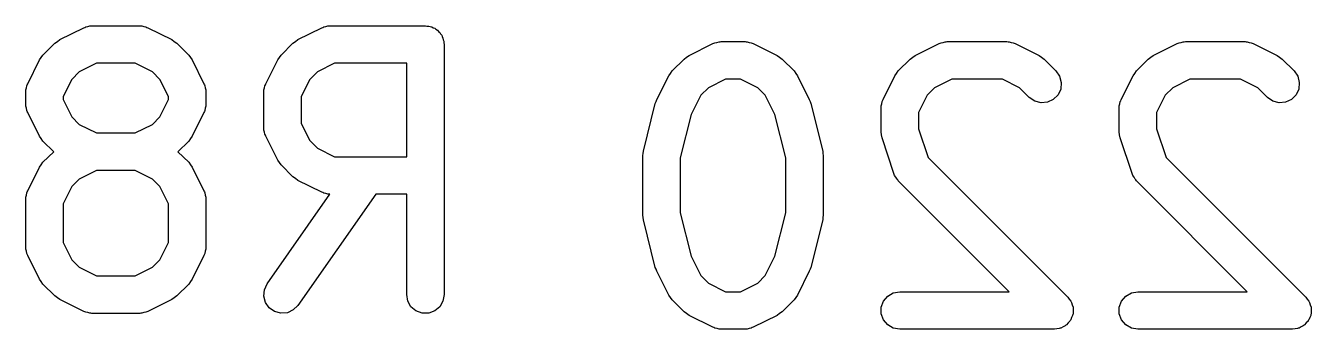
# Model space of a CAD drawing. Extents: x 84 to 155, y -171 to -35.
# Drawn here: x 127.22 to 132.36, y -92.09 to -90.88 of the extents above; entities that cross this region are included whole.
import ezdxf

# ---------------------------------------------------------------- set-up
doc = ezdxf.new("R2010")
doc.units = 0
doc.header["$MEASUREMENT"] = 0
doc.layers.add('BLACK', color=7, linetype='CONTINUOUS')

msp = doc.modelspace()

# ---------------------------------------------------------------- linework, layer by layer
at = {"layer": 'BLACK', "linetype": 'CONTINUOUS'}
for p, q in [((127.355, -90.9364), (127.451, -90.8888)), ((127.451, -90.8888), (127.455, -90.8876)), ((127.455, -90.8876), (127.459, -90.8854)), ((127.459, -90.8854), (127.467, -90.8839)), ((127.467, -90.8839), (127.476, -90.8814)), ((127.476, -90.8814), (127.48, -90.8816)), ((127.48, -90.8816), (127.484, -90.8809)), ((127.484, -90.8809), (127.675, -90.8809)), ((127.675, -90.8809), (127.679, -90.8816)), ((127.679, -90.8816), (127.683, -90.8814)), ((127.683, -90.8814), (127.692, -90.8839)), ((127.692, -90.8839), (127.7, -90.8854)), ((127.7, -90.8854), (127.704, -90.8876)), ((127.704, -90.8876), (127.708, -90.8888)), ((127.708, -90.8888), (127.804, -90.9364)), ((128.308, -90.9364), (128.403, -90.8888)), ((128.403, -90.8888), (128.407, -90.8876)), ((128.407, -90.8876), (128.411, -90.8854)), ((128.411, -90.8854), (128.42, -90.8839)), ((128.42, -90.8839), (128.428, -90.8814)), ((128.428, -90.8814), (128.432, -90.8816)), ((128.432, -90.8816), (128.437, -90.8809)), ((128.437, -90.8809), (128.818, -90.8809)), ((128.818, -90.8809), (128.824, -90.882)), ((128.824, -90.882), (128.831, -90.882)), ((128.831, -90.882), (128.837, -90.8843)), ((128.837, -90.8843), (128.843, -90.8854)), ((128.843, -90.8854), (128.849, -90.8887)), ((128.849, -90.8887), (128.855, -90.8909)), ((128.855, -90.8909), (128.86, -90.8951)), ((128.86, -90.8951), (128.866, -90.8984)), ((128.866, -90.8984), (128.87, -90.9035)), ((128.87, -90.9035), (128.875, -90.9077)), ((128.875, -90.9077), (128.878, -90.9134)), ((127.288, -90.9981), (127.336, -90.9505)), ((127.336, -90.9505), (127.346, -90.9436)), ((127.346, -90.9436), (127.355, -90.9364)), ((127.804, -90.9364), (127.813, -90.9436)), ((127.813, -90.9436), (127.823, -90.9505)), ((127.823, -90.9505), (127.871, -90.9981)), ((128.241, -90.9981), (128.288, -90.9505)), ((128.288, -90.9505), (128.298, -90.9436)), ((128.298, -90.9436), (128.308, -90.9364)), ((128.878, -90.9134), (128.883, -90.9184)), ((128.883, -90.9184), (128.885, -90.9245)), ((128.885, -90.9245), (128.888, -90.9302)), ((128.888, -90.9302), (128.889, -90.9367)), ((128.889, -90.9367), (128.891, -90.9429)), ((128.891, -90.9429), (128.891, -90.9494)), ((128.891, -90.9494), (128.893, -90.9559)), ((128.893, -90.9559), (128.893, -91.9559)), ((129.872, -90.9999), (129.967, -90.9523)), ((129.967, -90.9523), (129.971, -90.9511)), ((129.971, -90.9511), (129.975, -90.9489)), ((129.975, -90.9489), (129.983, -90.9474)), ((129.983, -90.9474), (129.992, -90.9449)), ((129.992, -90.9449), (129.996, -90.9451)), ((129.996, -90.9451), (130, -90.9444)), ((130, -90.9444), (130.096, -90.9444)), ((130.096, -90.9444), (130.1, -90.9451)), ((130.1, -90.9451), (130.104, -90.9449)), ((130.104, -90.9449), (130.113, -90.9474)), ((130.113, -90.9474), (130.121, -90.9489)), ((130.121, -90.9489), (130.125, -90.9511)), ((130.125, -90.9511), (130.129, -90.9523)), ((130.129, -90.9523), (130.225, -90.9999)), ((130.776, -90.9999), (130.872, -90.9523)), ((130.872, -90.9523), (130.876, -90.9511)), ((130.876, -90.9511), (130.88, -90.9489)), ((130.88, -90.9489), (130.888, -90.9474)), ((130.888, -90.9474), (130.897, -90.9449)), ((130.897, -90.9449), (130.901, -90.9451)), ((130.901, -90.9451), (130.905, -90.9444)), ((130.905, -90.9444), (131.143, -90.9444)), ((131.143, -90.9444), (131.148, -90.9451)), ((131.148, -90.9451), (131.152, -90.9449)), ((131.152, -90.9449), (131.16, -90.9474)), ((131.16, -90.9474), (131.169, -90.9489)), ((131.169, -90.9489), (131.173, -90.9511)), ((131.173, -90.9511), (131.177, -90.9523)), ((131.177, -90.9523), (131.272, -90.9999)), ((131.729, -90.9999), (131.824, -90.9523)), ((131.824, -90.9523), (131.828, -90.9511)), ((131.828, -90.9511), (131.832, -90.9489)), ((131.832, -90.9489), (131.841, -90.9474)), ((131.841, -90.9474), (131.849, -90.9449)), ((131.849, -90.9449), (131.853, -90.9451)), ((131.853, -90.9451), (131.858, -90.9444)), ((131.858, -90.9444), (132.096, -90.9444)), ((132.096, -90.9444), (132.1, -90.9451)), ((132.1, -90.9451), (132.104, -90.9449)), ((132.104, -90.9449), (132.113, -90.9474)), ((132.113, -90.9474), (132.121, -90.9489)), ((132.121, -90.9489), (132.125, -90.9511)), ((132.125, -90.9511), (132.129, -90.9523)), ((132.129, -90.9523), (132.225, -90.9999)), ((127.274, -91.0176), (127.281, -91.0079)), ((127.281, -91.0079), (127.288, -90.9981)), ((127.871, -90.9981), (127.878, -91.0079)), ((127.878, -91.0079), (127.885, -91.0176)), ((128.227, -91.0176), (128.234, -91.0079)), ((128.234, -91.0079), (128.241, -90.9981)), ((129.852, -91.014), (129.862, -91.0071)), ((129.862, -91.0071), (129.872, -90.9999)), ((130.225, -90.9999), (130.234, -91.0071)), ((130.234, -91.0071), (130.244, -91.014)), ((130.757, -91.014), (130.767, -91.0071)), ((130.767, -91.0071), (130.776, -90.9999)), ((131.272, -90.9999), (131.282, -91.0071)), ((131.282, -91.0071), (131.292, -91.014)), ((131.709, -91.014), (131.719, -91.0071)), ((131.719, -91.0071), (131.729, -90.9999)), ((132.225, -90.9999), (132.234, -91.0071)), ((132.234, -91.0071), (132.244, -91.014)), ((127.227, -91.1128), (127.274, -91.0176)), ((127.502, -91.0309), (127.433, -91.0651)), ((127.657, -91.0309), (127.502, -91.0309)), ((127.726, -91.0651), (127.657, -91.0309)), ((127.885, -91.0176), (127.932, -91.1128)), ((128.179, -91.1128), (128.227, -91.0176)), ((128.454, -91.0309), (128.386, -91.0651)), ((128.743, -91.0309), (128.454, -91.0309)), ((128.743, -91.4047), (128.743, -91.0309)), ((129.798, -91.0714), (129.805, -91.0616)), ((129.805, -91.0616), (129.852, -91.014)), ((130.244, -91.014), (130.292, -91.0616)), ((130.292, -91.0616), (130.299, -91.0714)), ((130.702, -91.0714), (130.709, -91.0616)), ((130.709, -91.0616), (130.757, -91.014)), ((131.292, -91.014), (131.339, -91.0616)), ((131.339, -91.0616), (131.354, -91.0829)), ((131.655, -91.0714), (131.662, -91.0616)), ((131.662, -91.0616), (131.709, -91.014)), ((132.244, -91.014), (132.292, -91.0616)), ((132.292, -91.0616), (132.307, -91.0829)), ((127.225, -91.117), (127.227, -91.1128)), ((127.403, -91.0955), (127.369, -91.1641)), ((127.433, -91.0651), (127.403, -91.0955)), ((127.756, -91.0955), (127.726, -91.0651)), ((127.79, -91.1641), (127.756, -91.0955)), ((127.932, -91.1128), (127.934, -91.117)), ((128.178, -91.117), (128.179, -91.1128)), ((128.355, -91.0955), (128.321, -91.1641)), ((128.386, -91.0651), (128.355, -91.0955)), ((129.743, -91.1763), (129.791, -91.0811)), ((129.791, -91.0811), (129.798, -91.0714)), ((130.018, -91.0944), (129.95, -91.1286)), ((130.078, -91.0944), (130.018, -91.0944)), ((130.147, -91.1286), (130.078, -91.0944)), ((130.299, -91.0714), (130.306, -91.0811)), ((130.306, -91.0811), (130.353, -91.1763)), ((130.648, -91.1763), (130.695, -91.0811)), ((130.695, -91.0811), (130.702, -91.0714)), ((130.923, -91.0944), (130.854, -91.1286)), ((131.126, -91.0944), (130.923, -91.0944)), ((131.194, -91.1286), (131.126, -91.0944)), ((131.354, -91.0829), (131.361, -91.1081)), ((131.361, -91.1081), (131.359, -91.134)), ((131.6, -91.1763), (131.648, -91.0811)), ((131.648, -91.0811), (131.655, -91.0714)), ((131.875, -91.0944), (131.807, -91.1286)), ((132.078, -91.0944), (131.875, -91.0944)), ((132.147, -91.1286), (132.078, -91.0944)), ((132.307, -91.0829), (132.313, -91.1081)), ((132.313, -91.1081), (132.311, -91.134)), ((127.219, -91.1378), (127.222, -91.1294)), ((127.22, -91.1421), (127.219, -91.1378)), ((127.219, -91.1464), (127.22, -91.1421)), ((127.219, -91.194), (127.219, -91.1464)), ((127.222, -91.1294), (127.223, -91.1207)), ((127.223, -91.1207), (127.225, -91.117)), ((127.369, -91.1641), (127.369, -91.1763)), ((127.79, -91.1763), (127.79, -91.1641)), ((127.934, -91.117), (127.936, -91.1207)), ((127.936, -91.1207), (127.937, -91.1294)), ((127.937, -91.1294), (127.94, -91.1378)), ((127.94, -91.1378), (127.939, -91.1421)), ((127.939, -91.1421), (127.94, -91.1464)), ((127.94, -91.1464), (127.94, -91.194)), ((128.171, -91.1464), (128.172, -91.1421)), ((128.171, -91.2892), (128.171, -91.1464)), ((128.172, -91.1378), (128.174, -91.1294)), ((128.172, -91.1421), (128.172, -91.1378)), ((128.174, -91.1294), (128.176, -91.1207)), ((128.176, -91.1207), (128.178, -91.117)), ((128.321, -91.1641), (128.321, -91.2715)), ((129.919, -91.159), (129.881, -91.236)), ((129.95, -91.1286), (129.919, -91.159)), ((130.177, -91.159), (130.147, -91.1286)), ((130.215, -91.236), (130.177, -91.159)), ((130.824, -91.159), (130.79, -91.2276)), ((130.854, -91.1286), (130.824, -91.159)), ((131.233, -91.1677), (131.194, -91.1286)), ((131.348, -91.1576), (131.329, -91.1761)), ((131.359, -91.134), (131.348, -91.1576)), ((131.776, -91.159), (131.742, -91.2276)), ((131.807, -91.1286), (131.776, -91.159)), ((132.186, -91.1677), (132.147, -91.1286)), ((132.3, -91.1576), (132.282, -91.1761)), ((132.311, -91.134), (132.3, -91.1576)), ((127.22, -91.1982), (127.219, -91.194)), ((127.219, -91.2026), (127.22, -91.1982)), ((127.222, -91.211), (127.219, -91.2026)), ((127.223, -91.2196), (127.222, -91.211)), ((127.369, -91.1763), (127.403, -91.2448)), ((127.756, -91.2448), (127.79, -91.1763)), ((127.937, -91.211), (127.936, -91.2196)), ((127.94, -91.2026), (127.937, -91.211)), ((127.94, -91.194), (127.939, -91.1982)), ((127.939, -91.1982), (127.94, -91.2026)), ((129.69, -91.3821), (129.737, -91.1917)), ((129.737, -91.1917), (129.741, -91.1842)), ((129.741, -91.1842), (129.743, -91.1763)), ((130.353, -91.1763), (130.356, -91.1842)), ((130.356, -91.1842), (130.359, -91.1917)), ((130.359, -91.1917), (130.407, -91.3821)), ((130.64, -91.2013), (130.643, -91.1929)), ((130.641, -91.2056), (130.64, -91.2013)), ((130.64, -91.2099), (130.641, -91.2056)), ((130.64, -91.3051), (130.64, -91.2099)), ((130.643, -91.1929), (130.644, -91.1842)), ((130.644, -91.1842), (130.646, -91.1805)), ((130.646, -91.1805), (130.648, -91.1763)), ((131.255, -91.1826), (131.233, -91.1677)), ((131.28, -91.1893), (131.255, -91.1826)), ((131.306, -91.1871), (131.28, -91.1893)), ((131.329, -91.1761), (131.306, -91.1871)), ((131.592, -91.2099), (131.593, -91.2056)), ((131.592, -91.3051), (131.592, -91.2099)), ((131.593, -91.2013), (131.595, -91.1929)), ((131.593, -91.2056), (131.593, -91.2013)), ((131.595, -91.1929), (131.597, -91.1842)), ((131.597, -91.1842), (131.599, -91.1805)), ((131.599, -91.1805), (131.6, -91.1763)), ((132.207, -91.1826), (132.186, -91.1677)), ((132.232, -91.1893), (132.207, -91.1826)), ((132.258, -91.1871), (132.232, -91.1893)), ((132.282, -91.1761), (132.258, -91.1871)), ((127.225, -91.2234), (127.223, -91.2196)), ((127.227, -91.2275), (127.225, -91.2234)), ((127.274, -91.3228), (127.227, -91.2275)), ((127.403, -91.2448), (127.433, -91.2752)), ((127.726, -91.2752), (127.756, -91.2448)), ((127.932, -91.2275), (127.885, -91.3228)), ((127.934, -91.2234), (127.932, -91.2275)), ((127.936, -91.2196), (127.934, -91.2234)), ((129.881, -91.236), (129.837, -91.4096)), ((130.259, -91.4096), (130.215, -91.236)), ((130.79, -91.2276), (130.79, -91.2929)), ((131.742, -91.2276), (131.742, -91.2929)), ((127.433, -91.2752), (127.502, -91.3095)), ((127.502, -91.3095), (127.657, -91.3095)), ((127.657, -91.3095), (127.726, -91.2752)), ((128.172, -91.2935), (128.171, -91.2892)), ((128.172, -91.2978), (128.172, -91.2935)), ((128.174, -91.3062), (128.172, -91.2978)), ((128.176, -91.3149), (128.174, -91.3062)), ((128.178, -91.3186), (128.176, -91.3149)), ((128.179, -91.3228), (128.178, -91.3186)), ((128.321, -91.2715), (128.355, -91.34)), ((130.642, -91.3169), (130.64, -91.3051)), ((130.644, -91.3288), (130.642, -91.3169)), ((130.79, -91.2929), (130.828, -91.4074)), ((131.594, -91.3169), (131.592, -91.3051)), ((131.596, -91.3288), (131.594, -91.3169)), ((131.742, -91.2929), (131.78, -91.4074)), ((127.281, -91.3324), (127.274, -91.3228)), ((127.288, -91.3422), (127.281, -91.3324)), ((127.331, -91.3845), (127.288, -91.3422)), ((127.871, -91.3422), (127.828, -91.3845)), ((127.878, -91.3324), (127.871, -91.3422)), ((127.885, -91.3228), (127.878, -91.3324)), ((128.227, -91.418), (128.179, -91.3228)), ((128.355, -91.34), (128.386, -91.3704)), ((128.386, -91.3704), (128.454, -91.4047)), ((130.691, -91.4717), (130.644, -91.3288)), ((131.644, -91.4717), (131.596, -91.3288)), ((127.288, -91.4267), (127.331, -91.3845)), ((127.828, -91.3845), (127.871, -91.4267)), ((128.234, -91.4277), (128.227, -91.418)), ((128.454, -91.4047), (128.743, -91.4047)), ((129.687, -91.4003), (129.689, -91.3913)), ((129.687, -91.6384), (129.687, -91.4003)), ((129.689, -91.3913), (129.69, -91.3821)), ((129.837, -91.4096), (129.837, -91.6292)), ((130.259, -91.6292), (130.259, -91.4096)), ((130.407, -91.3821), (130.407, -91.3913)), ((130.407, -91.3913), (130.409, -91.4003)), ((130.409, -91.4003), (130.409, -91.6384)), ((130.828, -91.4074), (131.387, -91.9663)), ((131.78, -91.4074), (132.339, -91.9663)), ((127.227, -91.5414), (127.274, -91.4461)), ((127.274, -91.4461), (127.281, -91.4365)), ((127.281, -91.4365), (127.288, -91.4267)), ((127.502, -91.4595), (127.433, -91.4937)), ((127.657, -91.4595), (127.502, -91.4595)), ((127.726, -91.4937), (127.657, -91.4595)), ((127.871, -91.4267), (127.878, -91.4365)), ((127.878, -91.4365), (127.885, -91.4461)), ((127.885, -91.4461), (127.932, -91.5414)), ((128.241, -91.4375), (128.234, -91.4277)), ((128.288, -91.4851), (128.241, -91.4375)), ((130.693, -91.4755), (130.691, -91.4717)), ((130.694, -91.4796), (130.693, -91.4755)), ((131.646, -91.4755), (131.644, -91.4717)), ((131.647, -91.4796), (131.646, -91.4755)), ((127.403, -91.5241), (127.369, -91.5926)), ((127.433, -91.4937), (127.403, -91.5241)), ((127.756, -91.5241), (127.726, -91.4937)), ((127.79, -91.5926), (127.756, -91.5241)), ((128.298, -91.492), (128.288, -91.4851)), ((128.308, -91.4992), (128.298, -91.492)), ((128.403, -91.5468), (128.308, -91.4992)), ((130.699, -91.4868), (130.694, -91.4796)), ((130.704, -91.4946), (130.699, -91.4868)), ((130.707, -91.4974), (130.704, -91.4946)), ((130.709, -91.501), (130.707, -91.4974)), ((131.153, -91.9444), (130.709, -91.501)), ((131.652, -91.4868), (131.647, -91.4796)), ((131.656, -91.4946), (131.652, -91.4868)), ((131.659, -91.4974), (131.656, -91.4946)), ((131.662, -91.501), (131.659, -91.4974)), ((132.105, -91.9444), (131.662, -91.501)), ((127.219, -91.5664), (127.222, -91.5579)), ((127.22, -91.5707), (127.219, -91.5664)), ((127.219, -91.5749), (127.22, -91.5707)), ((127.219, -91.7654), (127.219, -91.5749)), ((127.222, -91.5579), (127.223, -91.5493)), ((127.223, -91.5493), (127.225, -91.5455)), ((127.225, -91.5455), (127.227, -91.5414)), ((127.932, -91.5414), (127.934, -91.5455)), ((127.934, -91.5455), (127.936, -91.5493)), ((127.936, -91.5493), (127.937, -91.5579)), ((127.937, -91.5579), (127.94, -91.5664)), ((127.94, -91.5664), (127.939, -91.5707)), ((127.939, -91.5707), (127.94, -91.5749)), ((127.94, -91.5749), (127.94, -91.7654)), ((128.185, -91.9129), (128.436, -91.5545)), ((128.619, -91.5547), (128.308, -91.9989)), ((128.407, -91.548), (128.403, -91.5468)), ((128.411, -91.5502), (128.407, -91.548)), ((128.42, -91.5517), (128.411, -91.5502)), ((128.428, -91.5542), (128.42, -91.5517)), ((128.432, -91.5539), (128.428, -91.5542)), ((128.436, -91.5545), (128.432, -91.5539)), ((128.743, -91.5547), (128.619, -91.5547)), ((128.743, -91.9559), (128.743, -91.5547)), ((127.369, -91.5926), (127.369, -91.7477)), ((127.79, -91.7477), (127.79, -91.5926)), ((129.837, -91.6292), (129.881, -91.8027)), ((130.215, -91.8027), (130.259, -91.6292)), ((129.689, -91.6475), (129.687, -91.6384)), ((129.69, -91.6566), (129.689, -91.6475)), ((129.737, -91.8471), (129.69, -91.6566)), ((130.407, -91.6566), (130.359, -91.8471)), ((130.409, -91.6384), (130.407, -91.6475)), ((130.407, -91.6475), (130.407, -91.6566)), ((127.22, -91.7697), (127.219, -91.7654)), ((127.219, -91.774), (127.22, -91.7697)), ((127.222, -91.7824), (127.219, -91.774)), ((127.223, -91.7911), (127.222, -91.7824)), ((127.369, -91.7477), (127.403, -91.8162)), ((127.756, -91.8162), (127.79, -91.7477)), ((127.937, -91.7824), (127.936, -91.7911)), ((127.94, -91.774), (127.937, -91.7824)), ((127.94, -91.7654), (127.939, -91.7697)), ((127.939, -91.7697), (127.94, -91.774)), ((127.225, -91.7948), (127.223, -91.7911)), ((127.227, -91.7989), (127.225, -91.7948)), ((127.274, -91.8942), (127.227, -91.7989)), ((127.403, -91.8162), (127.433, -91.8466)), ((127.726, -91.8466), (127.756, -91.8162)), ((127.932, -91.7989), (127.885, -91.8942)), ((127.934, -91.7948), (127.932, -91.7989)), ((127.936, -91.7911), (127.934, -91.7948)), ((129.881, -91.8027), (129.919, -91.8797)), ((130.177, -91.8797), (130.215, -91.8027)), ((127.433, -91.8466), (127.502, -91.8809)), ((127.502, -91.8809), (127.657, -91.8809)), ((127.657, -91.8809), (127.726, -91.8466)), ((129.741, -91.8546), (129.737, -91.8471)), ((129.743, -91.8624), (129.741, -91.8546)), ((129.791, -91.9577), (129.743, -91.8624)), ((129.919, -91.8797), (129.95, -91.9101)), ((130.147, -91.9101), (130.177, -91.8797)), ((130.353, -91.8624), (130.306, -91.9577)), ((130.356, -91.8546), (130.353, -91.8624)), ((130.359, -91.8471), (130.356, -91.8546)), ((127.281, -91.9038), (127.274, -91.8942)), ((127.288, -91.9137), (127.281, -91.9038)), ((127.336, -91.9613), (127.288, -91.9137)), ((127.871, -91.9137), (127.823, -91.9613)), ((127.878, -91.9038), (127.871, -91.9137)), ((127.885, -91.8942), (127.878, -91.9038)), ((128.171, -91.9624), (128.174, -91.9365)), ((128.174, -91.9365), (128.185, -91.9129)), ((129.95, -91.9101), (130.018, -91.9444)), ((130.078, -91.9444), (130.147, -91.9101)), ((127.346, -91.9682), (127.336, -91.9613)), ((127.355, -91.9753), (127.346, -91.9682)), ((127.451, -92.023), (127.355, -91.9753)), ((127.804, -91.9753), (127.708, -92.023)), ((127.813, -91.9682), (127.804, -91.9753)), ((127.823, -91.9613), (127.813, -91.9682)), ((128.178, -91.9876), (128.171, -91.9624)), ((128.193, -92.0089), (128.178, -91.9876)), ((128.747, -91.9815), (128.743, -91.9559)), ((128.76, -92.0041), (128.747, -91.9815)), ((128.888, -91.9815), (128.875, -92.0041)), ((128.893, -91.9559), (128.888, -91.9815)), ((129.798, -91.9673), (129.791, -91.9577)), ((129.805, -91.9772), (129.798, -91.9673)), ((129.852, -92.0248), (129.805, -91.9772)), ((130.018, -91.9444), (130.078, -91.9444)), ((130.292, -91.9772), (130.244, -92.0248)), ((130.299, -91.9673), (130.292, -91.9772)), ((130.306, -91.9577), (130.299, -91.9673)), ((130.641, -92.0064), (130.65, -91.9819)), ((130.65, -91.9819), (130.667, -91.9619)), ((130.667, -91.9619), (130.689, -91.9489)), ((130.689, -91.9489), (130.715, -91.9444)), ((130.715, -91.9444), (131.153, -91.9444)), ((131.387, -91.9663), (131.392, -91.9744)), ((131.392, -91.9744), (131.399, -91.9819)), ((131.399, -91.9819), (131.4, -91.985)), ((131.4, -91.985), (131.402, -91.9877)), ((131.402, -91.9877), (131.404, -91.9971)), ((131.593, -92.0064), (131.602, -91.9819)), ((131.602, -91.9819), (131.619, -91.9619)), ((131.619, -91.9619), (131.642, -91.9489)), ((131.642, -91.9489), (131.667, -91.9444)), ((131.667, -91.9444), (132.105, -91.9444)), ((132.339, -91.9663), (132.345, -91.9744)), ((132.345, -91.9744), (132.351, -91.9819)), ((132.351, -91.9819), (132.352, -91.985)), ((132.352, -91.985), (132.354, -91.9877)), ((132.354, -91.9877), (132.357, -91.9971)), ((127.455, -92.0242), (127.451, -92.023)), ((127.459, -92.0264), (127.455, -92.0242)), ((127.467, -92.0279), (127.459, -92.0264)), ((127.476, -92.0304), (127.467, -92.0279)), ((127.48, -92.0301), (127.476, -92.0304)), ((127.484, -92.0309), (127.48, -92.0301)), ((127.675, -92.0309), (127.484, -92.0309)), ((127.679, -92.0301), (127.675, -92.0309)), ((127.683, -92.0304), (127.679, -92.0301)), ((127.692, -92.0279), (127.683, -92.0304)), ((127.7, -92.0264), (127.692, -92.0279)), ((127.704, -92.0242), (127.7, -92.0264)), ((127.708, -92.023), (127.704, -92.0242)), ((128.214, -92.0239), (128.193, -92.0089)), ((128.24, -92.0306), (128.214, -92.0239)), ((128.266, -92.0283), (128.24, -92.0306)), ((128.289, -92.0173), (128.266, -92.0283)), ((128.308, -91.9989), (128.289, -92.0173)), ((128.78, -92.0208), (128.76, -92.0041)), ((128.805, -92.0297), (128.78, -92.0208)), ((128.831, -92.0297), (128.805, -92.0297)), ((128.855, -92.0208), (128.831, -92.0297)), ((128.875, -92.0041), (128.855, -92.0208)), ((129.862, -92.0317), (129.852, -92.0248)), ((129.872, -92.0388), (129.862, -92.0317)), ((129.967, -92.0865), (129.872, -92.0388)), ((130.225, -92.0388), (130.129, -92.0865)), ((130.234, -92.0317), (130.225, -92.0388)), ((130.244, -92.0248), (130.234, -92.0317)), ((130.641, -92.0324), (130.641, -92.0064)), ((130.65, -92.0569), (130.641, -92.0324)), ((131.406, -92.0388), (131.402, -92.0477)), ((131.404, -91.9971), (131.408, -92.0064)), ((131.407, -92.0355), (131.406, -92.0388)), ((131.408, -92.0324), (131.407, -92.0355)), ((131.408, -92.0064), (131.408, -92.0097)), ((131.408, -92.0097), (131.409, -92.0128)), ((131.409, -92.0128), (131.408, -92.0226)), ((131.408, -92.0226), (131.408, -92.0324)), ((131.593, -92.0324), (131.593, -92.0064)), ((131.602, -92.0569), (131.593, -92.0324)), ((132.359, -92.0388), (132.355, -92.0477)), ((132.357, -91.9971), (132.36, -92.0064)), ((132.36, -92.0324), (132.359, -92.0355)), ((132.359, -92.0355), (132.359, -92.0388)), ((132.36, -92.0064), (132.36, -92.0097)), ((132.36, -92.0097), (132.361, -92.0128)), ((132.361, -92.0128), (132.36, -92.0226)), ((132.36, -92.0226), (132.36, -92.0324)), ((129.971, -92.0877), (129.967, -92.0865)), ((129.975, -92.0899), (129.971, -92.0877)), ((129.984, -92.0914), (129.975, -92.0899)), ((129.992, -92.0939), (129.984, -92.0914)), ((130.113, -92.0914), (130.104, -92.0939)), ((130.121, -92.0899), (130.113, -92.0914)), ((130.125, -92.0877), (130.121, -92.0899)), ((130.129, -92.0865), (130.125, -92.0877)), ((130.667, -92.0768), (130.65, -92.0569)), ((130.689, -92.0899), (130.667, -92.0768)), ((130.715, -92.0944), (130.689, -92.0899)), ((131.343, -92.0927), (131.334, -92.0944)), ((131.353, -92.0918), (131.343, -92.0927)), ((131.356, -92.0904), (131.353, -92.0918)), ((131.359, -92.0899), (131.356, -92.0904)), ((131.368, -92.085), (131.359, -92.0899)), ((131.377, -92.0808), (131.368, -92.085)), ((131.379, -92.0785), (131.377, -92.0808)), ((131.382, -92.0768), (131.379, -92.0785)), ((131.388, -92.0693), (131.382, -92.0768)), ((131.395, -92.0624), (131.388, -92.0693)), ((131.397, -92.0594), (131.395, -92.0624)), ((131.399, -92.0569), (131.397, -92.0594)), ((131.402, -92.0477), (131.399, -92.0569)), ((131.619, -92.0768), (131.602, -92.0569)), ((131.642, -92.0899), (131.619, -92.0768)), ((131.667, -92.0944), (131.642, -92.0899)), ((132.296, -92.0927), (132.286, -92.0944)), ((132.306, -92.0918), (132.296, -92.0927)), ((132.309, -92.0904), (132.306, -92.0918)), ((132.312, -92.0899), (132.309, -92.0904)), ((132.32, -92.085), (132.312, -92.0899)), ((132.329, -92.0808), (132.32, -92.085)), ((132.332, -92.0785), (132.329, -92.0808)), ((132.334, -92.0768), (132.332, -92.0785)), ((132.341, -92.0693), (132.334, -92.0768)), ((132.348, -92.0624), (132.341, -92.0693)), ((132.349, -92.0594), (132.348, -92.0624)), ((132.351, -92.0569), (132.349, -92.0594)), ((132.355, -92.0477), (132.351, -92.0569)), ((129.996, -92.0936), (129.992, -92.0939)), ((130, -92.0944), (129.996, -92.0936)), ((130.096, -92.0944), (130, -92.0944)), ((130.1, -92.0936), (130.096, -92.0944)), ((130.104, -92.0939), (130.1, -92.0936)), ((131.334, -92.0944), (130.715, -92.0944)), ((132.286, -92.0944), (131.667, -92.0944))]:
    msp.add_line(p, q, dxfattribs=at)

doc.saveas('drawing.dxf')
